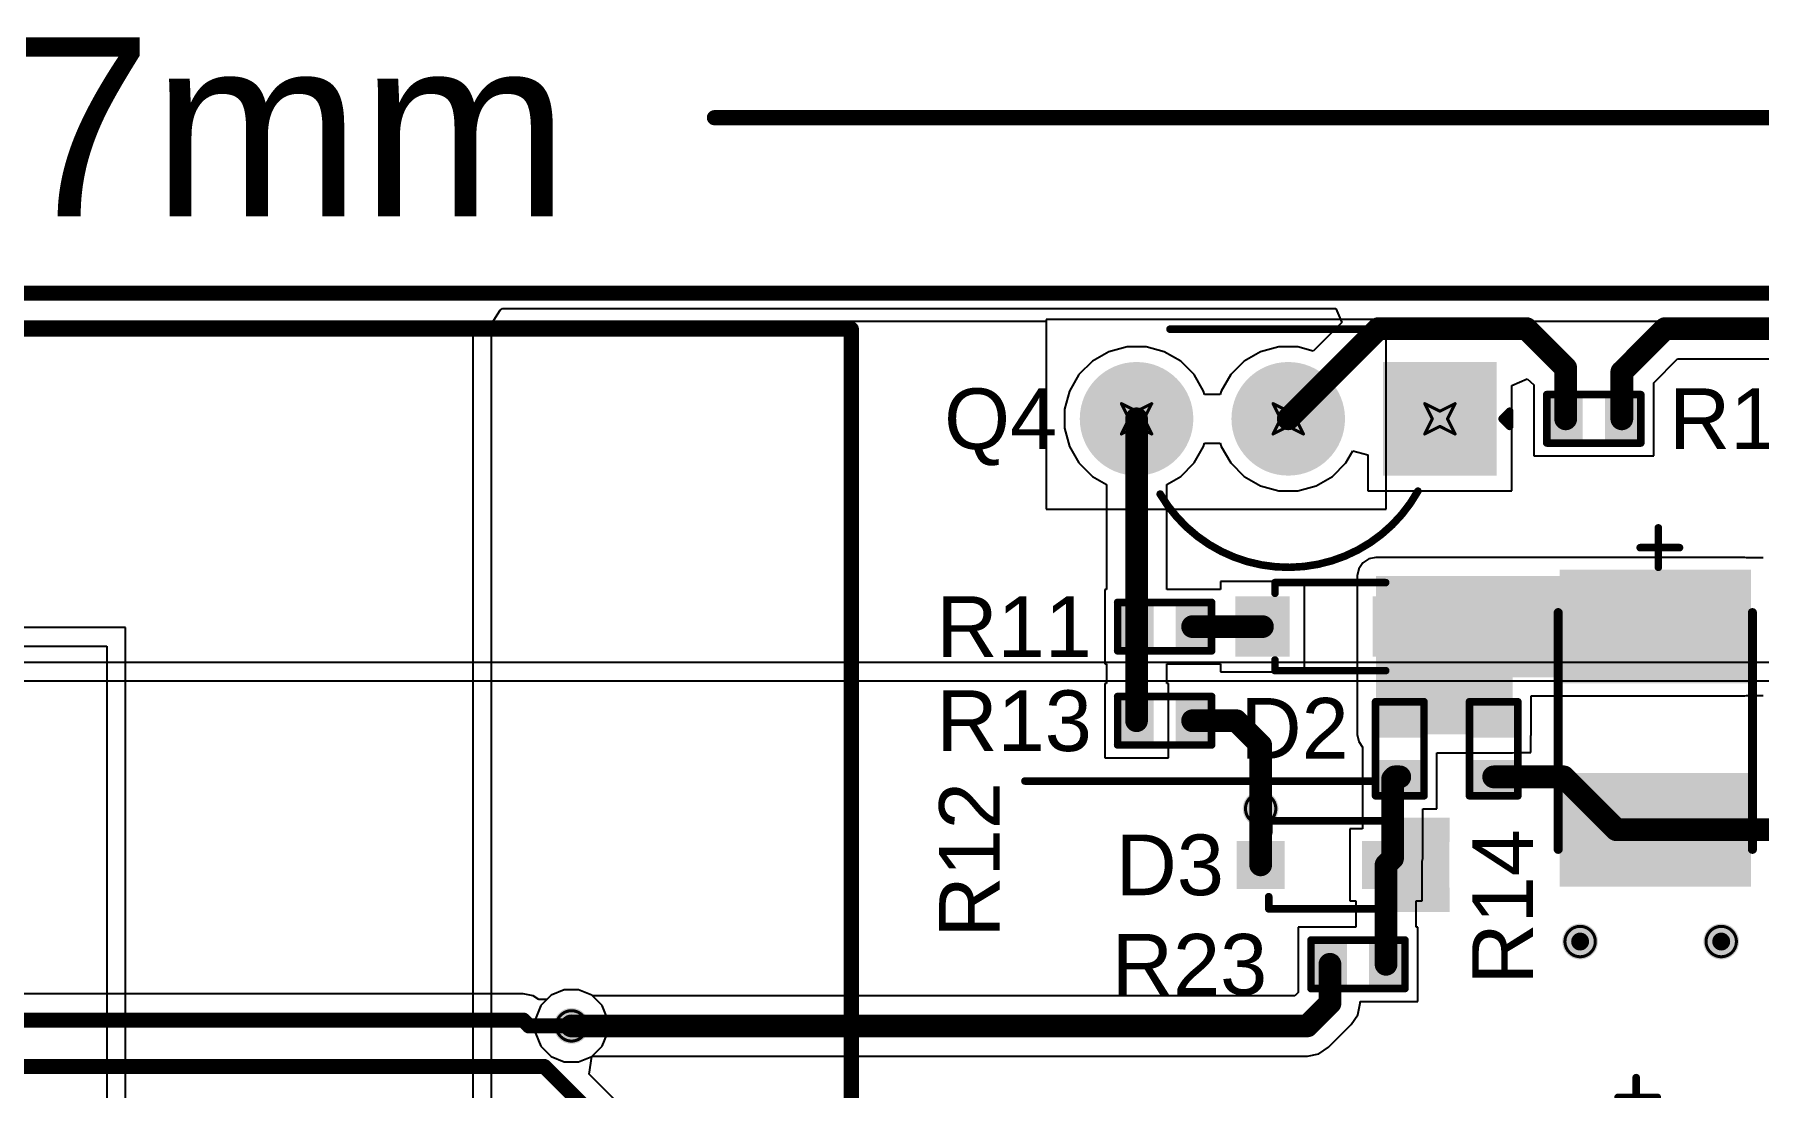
# Model space of a CAD drawing. Header units: inches. Extents: x -1 to 327, y 8 to 89.
# Drawn here: x 49.91 to 78.78, y 29.36 to 46.99 of the extents above; entities that cross this region are included whole.
import ezdxf

# ---------------------------------------------------------------- set-up
doc = ezdxf.new("R2010")
doc.units = ezdxf.units.IN
for name, color, linetype in [('Board Outline', 216, 'Continuous'), ('Bottom Layer', 5, 'Continuous'), ('Bottom Solder', 6, 'Continuous'), ('Dimension', 6, 'Continuous'), ('Drill Drawing', 1, 'Continuous'), ('Multi-Layer', 9, 'Continuous'), ('Pad Holes', 156, 'Continuous'), ('Top Layer', 1, 'Continuous'), ('Top Overlay', 2, 'Continuous'), ('Top Paste', 8, 'Continuous'), ('Top Solder', 216, 'Continuous'), ('Via Holes', 16, 'Continuous')]:
    doc.layers.add(name, color=color, linetype=linetype)
doc.styles.add('Arial', font='', dxfattribs={"height": 0.2})
doc.styles.get('Arial').set_extended_font_data('Arial')

# ---------------------------------------------------------------- blocks, each defined once
blk = doc.blocks.new('R___0402_3')
at = {"layer": 'Top Layer'}
for points in [[(-0.699, -0.318), (-0.699, 0.318), (-0.241, 0.318), (-0.241, -0.318)], [(0.241, -0.318), (0.241, 0.318), (0.699, 0.318), (0.699, -0.318)]]:
    blk.add_hatch(color=1, dxfattribs=at).paths.add_polyline_path(points)
at = {"layer": 'Top Paste'}
for points in [[(-0.699, -0.318), (-0.699, 0.318), (-0.241, 0.318), (-0.241, -0.318)], [(0.241, -0.318), (0.241, 0.318), (0.699, 0.318), (0.699, -0.318)]]:
    blk.add_hatch(color=8, dxfattribs=at).paths.add_polyline_path(points)
at = {"layer": 'Top Solder'}
for points in [[(-0.754, -0.373), (-0.754, 0.373), (-0.186, 0.373), (-0.186, -0.373)], [(0.186, -0.373), (0.186, 0.373), (0.754, 0.373), (0.754, -0.373)]]:
    blk.add_hatch(color=216, dxfattribs=at).paths.add_polyline_path(points)
at = {"layer": 'Top Overlay'}
for points, const_width in [([(0.787, 0.406), (-0.787, 0.406)], 0.127), ([(-0.787, 0.406), (-0.787, -0.406)], 0.127), ([(0.787, 0.406), (0.787, -0.406)], 0.127), ([(0.787, -0.406), (-0.787, -0.406)], 0.127), ([(0.813, -0.432), (-0.813, -0.432)], 0.00323)]:
    blk.add_lwpolyline(points, dxfattribs=dict(at, const_width=const_width))
for points, const_width in [([(-0.819, 0.406, 1), (-0.756, 0.406, 1)], 0.0635), ([(-0.819, 0.406, 1), (-0.756, 0.406, 1)], 0.0635), ([(0.756, 0.406, 1), (0.819, 0.406, 1)], 0.0635), ([(0.756, 0.406, 1), (0.819, 0.406, 1)], 0.0635), ([(-0.819, -0.406, 1), (-0.756, -0.406, 1)], 0.0635), ([(-0.819, -0.406, 1), (-0.756, -0.406, 1)], 0.0635), ([(-0.814, -0.432, 1), (-0.812, -0.432, 1)], 0.00161), ([(0.756, -0.406, 1), (0.819, -0.406, 1)], 0.0635), ([(0.756, -0.406, 1), (0.819, -0.406, 1)], 0.0635), ([(0.812, -0.432, 1), (0.814, -0.432, 1)], 0.00161)]:
    blk.add_lwpolyline(points, format="xyb", close=True, dxfattribs=dict(at, const_width=const_width))
blk = doc.blocks.new('R___0402_29')
at = {"layer": 'Top Layer'}
for points in [[(-0.699, -0.318), (-0.699, 0.318), (-0.241, 0.318), (-0.241, -0.318)], [(0.241, -0.318), (0.241, 0.318), (0.699, 0.318), (0.699, -0.318)]]:
    blk.add_hatch(color=1, dxfattribs=at).paths.add_polyline_path(points)
at = {"layer": 'Top Paste'}
for points in [[(-0.699, -0.318), (-0.699, 0.318), (-0.241, 0.318), (-0.241, -0.318)], [(0.241, -0.318), (0.241, 0.318), (0.699, 0.318), (0.699, -0.318)]]:
    blk.add_hatch(color=8, dxfattribs=at).paths.add_polyline_path(points)
at = {"layer": 'Top Solder'}
for points in [[(-0.754, -0.373), (-0.754, 0.373), (-0.186, 0.373), (-0.186, -0.373)], [(0.186, -0.373), (0.186, 0.373), (0.754, 0.373), (0.754, -0.373)]]:
    blk.add_hatch(color=216, dxfattribs=at).paths.add_polyline_path(points)
at = {"layer": 'Top Overlay'}
for points, const_width in [([(-0.787, 0.406), (-0.787, -0.406)], 0.127), ([(-0.787, 0.406), (0.787, 0.406)], 0.127), ([(0.787, 0.406), (0.787, -0.406)], 0.127), ([(-0.787, -0.406), (0.787, -0.406)], 0.127), ([(-0.813, -0.432), (0.813, -0.432)], 0.00323)]:
    blk.add_lwpolyline(points, dxfattribs=dict(at, const_width=const_width))
for points, const_width in [([(-0.819, 0.406, 1), (-0.756, 0.406, 1)], 0.0635), ([(-0.819, 0.406, 1), (-0.756, 0.406, 1)], 0.0635), ([(0.756, 0.406, 1), (0.819, 0.406, 1)], 0.0635), ([(0.756, 0.406, 1), (0.819, 0.406, 1)], 0.0635), ([(-0.819, -0.406, 1), (-0.756, -0.406, 1)], 0.0635), ([(-0.819, -0.406, 1), (-0.756, -0.406, 1)], 0.0635), ([(-0.814, -0.432, 1), (-0.812, -0.432, 1)], 0.00161), ([(0.756, -0.406, 1), (0.819, -0.406, 1)], 0.0635), ([(0.756, -0.406, 1), (0.819, -0.406, 1)], 0.0635), ([(0.812, -0.432, 1), (0.814, -0.432, 1)], 0.00161)]:
    blk.add_lwpolyline(points, format="xyb", close=True, dxfattribs=dict(at, const_width=const_width))
blk = doc.blocks.new('R___0402_30')
at = {"layer": 'Top Layer'}
for points in [[(-0.699, -0.318), (-0.699, 0.318), (-0.241, 0.318), (-0.241, -0.318)], [(0.241, -0.318), (0.241, 0.318), (0.699, 0.318), (0.699, -0.318)]]:
    blk.add_hatch(color=1, dxfattribs=at).paths.add_polyline_path(points)
at = {"layer": 'Top Paste'}
for points in [[(-0.699, -0.318), (-0.699, 0.318), (-0.241, 0.318), (-0.241, -0.318)], [(0.241, -0.318), (0.241, 0.318), (0.699, 0.318), (0.699, -0.318)]]:
    blk.add_hatch(color=8, dxfattribs=at).paths.add_polyline_path(points)
at = {"layer": 'Top Solder'}
for points in [[(-0.754, -0.373), (-0.754, 0.373), (-0.186, 0.373), (-0.186, -0.373)], [(0.186, -0.373), (0.186, 0.373), (0.754, 0.373), (0.754, -0.373)]]:
    blk.add_hatch(color=216, dxfattribs=at).paths.add_polyline_path(points)
at = {"layer": 'Top Overlay'}
for points, const_width in [([(-0.787, 0.406), (-0.787, -0.406)], 0.127), ([(0.787, 0.406), (-0.787, 0.406)], 0.127), ([(0.787, 0.406), (0.787, -0.406)], 0.127), ([(0.787, -0.406), (-0.787, -0.406)], 0.127), ([(0.813, -0.432), (-0.813, -0.432)], 0.00323)]:
    blk.add_lwpolyline(points, dxfattribs=dict(at, const_width=const_width))
for points, const_width in [([(-0.819, 0.406, 1), (-0.756, 0.406, 1)], 0.0635), ([(-0.819, 0.406, 1), (-0.756, 0.406, 1)], 0.0635), ([(0.756, 0.406, 1), (0.819, 0.406, 1)], 0.0635), ([(0.756, 0.406, 1), (0.819, 0.406, 1)], 0.0635), ([(-0.819, -0.406, 1), (-0.756, -0.406, 1)], 0.0635), ([(-0.819, -0.406, 1), (-0.756, -0.406, 1)], 0.0635), ([(-0.814, -0.432, 1), (-0.812, -0.432, 1)], 0.00161), ([(0.756, -0.406, 1), (0.819, -0.406, 1)], 0.0635), ([(0.756, -0.406, 1), (0.819, -0.406, 1)], 0.0635), ([(0.812, -0.432, 1), (0.814, -0.432, 1)], 0.00161)]:
    blk.add_lwpolyline(points, format="xyb", close=True, dxfattribs=dict(at, const_width=const_width))
blk = doc.blocks.new('R___0402_31')
at = {"layer": 'Top Layer'}
for points in [[(-0.699, -0.318), (-0.699, 0.317), (-0.241, 0.317), (-0.241, -0.318)], [(0.241, -0.318), (0.241, 0.317), (0.699, 0.317), (0.699, -0.318)]]:
    blk.add_hatch(color=1, dxfattribs=at).paths.add_polyline_path(points)
at = {"layer": 'Top Paste'}
for points in [[(-0.699, -0.318), (-0.699, 0.317), (-0.241, 0.317), (-0.241, -0.318)], [(0.241, -0.318), (0.241, 0.317), (0.699, 0.317), (0.699, -0.318)]]:
    blk.add_hatch(color=8, dxfattribs=at).paths.add_polyline_path(points)
at = {"layer": 'Top Solder'}
for points in [[(-0.754, -0.373), (-0.754, 0.373), (-0.186, 0.373), (-0.186, -0.373)], [(0.186, -0.373), (0.186, 0.373), (0.754, 0.373), (0.754, -0.373)]]:
    blk.add_hatch(color=216, dxfattribs=at).paths.add_polyline_path(points)
at = {"layer": 'Top Overlay'}
for points, const_width in [([(-0.787, -0.406), (-0.787, 0.406)], 0.127), ([(0.787, 0.406), (-0.787, 0.406)], 0.127), ([(0.787, -0.406), (0.787, 0.406)], 0.127), ([(0.787, -0.406), (-0.787, -0.406)], 0.127), ([(0.813, -0.432), (-0.813, -0.432)], 0.00323)]:
    blk.add_lwpolyline(points, dxfattribs=dict(at, const_width=const_width))
for points, const_width in [([(-0.819, 0.406, 1), (-0.756, 0.406, 1)], 0.0635), ([(-0.819, 0.406, 1), (-0.756, 0.406, 1)], 0.0635), ([(0.756, 0.406, 1), (0.819, 0.406, 1)], 0.0635), ([(0.756, 0.406, 1), (0.819, 0.406, 1)], 0.0635), ([(-0.819, -0.406, 1), (-0.756, -0.406, 1)], 0.0635), ([(-0.819, -0.406, 1), (-0.756, -0.406, 1)], 0.0635), ([(-0.814, -0.432, 1), (-0.812, -0.432, 1)], 0.00161), ([(0.756, -0.406, 1), (0.819, -0.406, 1)], 0.0635), ([(0.756, -0.406, 1), (0.819, -0.406, 1)], 0.0635), ([(0.812, -0.432, 1), (0.814, -0.432, 1)], 0.00161)]:
    blk.add_lwpolyline(points, format="xyb", close=True, dxfattribs=dict(at, const_width=const_width))
blk = doc.blocks.new('R___0402_32')
at = {"layer": 'Top Layer'}
for points in [[(-0.699, -0.318), (-0.699, 0.318), (-0.241, 0.318), (-0.241, -0.318)], [(0.241, -0.318), (0.241, 0.318), (0.699, 0.318), (0.699, -0.318)]]:
    blk.add_hatch(color=1, dxfattribs=at).paths.add_polyline_path(points)
at = {"layer": 'Top Paste'}
for points in [[(-0.699, -0.318), (-0.699, 0.318), (-0.241, 0.318), (-0.241, -0.318)], [(0.241, -0.318), (0.241, 0.318), (0.699, 0.318), (0.699, -0.318)]]:
    blk.add_hatch(color=8, dxfattribs=at).paths.add_polyline_path(points)
at = {"layer": 'Top Solder'}
for points in [[(-0.754, -0.373), (-0.754, 0.373), (-0.186, 0.373), (-0.186, -0.373)], [(0.186, -0.373), (0.186, 0.373), (0.754, 0.373), (0.754, -0.373)]]:
    blk.add_hatch(color=216, dxfattribs=at).paths.add_polyline_path(points)
at = {"layer": 'Top Overlay'}
for points, const_width in [([(-0.787, -0.406), (-0.787, 0.406)], 0.127), ([(-0.787, 0.406), (0.787, 0.406)], 0.127), ([(0.787, -0.406), (0.787, 0.406)], 0.127), ([(-0.787, -0.406), (0.787, -0.406)], 0.127), ([(-0.813, -0.432), (0.813, -0.432)], 0.00323)]:
    blk.add_lwpolyline(points, dxfattribs=dict(at, const_width=const_width))
for points, const_width in [([(-0.819, 0.406, 1), (-0.756, 0.406, 1)], 0.0635), ([(-0.819, 0.406, 1), (-0.756, 0.406, 1)], 0.0635), ([(0.756, 0.406, 1), (0.819, 0.406, 1)], 0.0635), ([(0.756, 0.406, 1), (0.819, 0.406, 1)], 0.0635), ([(-0.819, -0.406, 1), (-0.756, -0.406, 1)], 0.0635), ([(-0.819, -0.406, 1), (-0.756, -0.406, 1)], 0.0635), ([(-0.814, -0.432, 1), (-0.812, -0.432, 1)], 0.00161), ([(0.756, -0.406, 1), (0.819, -0.406, 1)], 0.0635), ([(0.756, -0.406, 1), (0.819, -0.406, 1)], 0.0635), ([(0.812, -0.432, 1), (0.814, -0.432, 1)], 0.00161)]:
    blk.add_lwpolyline(points, format="xyb", close=True, dxfattribs=dict(at, const_width=const_width))
blk = doc.blocks.new('R___0402_33')
at = {"layer": 'Top Layer'}
for points in [[(-0.699, -0.318), (-0.699, 0.318), (-0.241, 0.318), (-0.241, -0.318)], [(0.241, -0.318), (0.241, 0.318), (0.699, 0.318), (0.699, -0.318)]]:
    blk.add_hatch(color=1, dxfattribs=at).paths.add_polyline_path(points)
at = {"layer": 'Top Paste'}
for points in [[(-0.699, -0.318), (-0.699, 0.318), (-0.241, 0.318), (-0.241, -0.318)], [(0.241, -0.318), (0.241, 0.318), (0.699, 0.318), (0.699, -0.318)]]:
    blk.add_hatch(color=8, dxfattribs=at).paths.add_polyline_path(points)
at = {"layer": 'Top Solder'}
for points in [[(-0.754, -0.373), (-0.754, 0.373), (-0.186, 0.373), (-0.186, -0.373)], [(0.186, -0.373), (0.186, 0.373), (0.754, 0.373), (0.754, -0.373)]]:
    blk.add_hatch(color=216, dxfattribs=at).paths.add_polyline_path(points)
at = {"layer": 'Top Overlay'}
for points, const_width in [([(-0.787, 0.406), (-0.787, -0.406)], 0.127), ([(0.787, 0.406), (-0.787, 0.406)], 0.127), ([(0.787, 0.406), (0.787, -0.406)], 0.127), ([(0.787, -0.406), (-0.787, -0.406)], 0.127), ([(0.813, -0.432), (-0.813, -0.432)], 0.00323)]:
    blk.add_lwpolyline(points, dxfattribs=dict(at, const_width=const_width))
for points, const_width in [([(-0.819, 0.406, 1), (-0.756, 0.406, 1)], 0.0635), ([(-0.819, 0.406, 1), (-0.756, 0.406, 1)], 0.0635), ([(0.756, 0.406, 1), (0.819, 0.406, 1)], 0.0635), ([(0.756, 0.406, 1), (0.819, 0.406, 1)], 0.0635), ([(-0.819, -0.406, 1), (-0.756, -0.406, 1)], 0.0635), ([(-0.819, -0.406, 1), (-0.756, -0.406, 1)], 0.0635), ([(-0.814, -0.432, 1), (-0.812, -0.432, 1)], 0.00161), ([(0.756, -0.406, 1), (0.819, -0.406, 1)], 0.0635), ([(0.756, -0.406, 1), (0.819, -0.406, 1)], 0.0635), ([(0.812, -0.432, 1), (0.814, -0.432, 1)], 0.00161)]:
    blk.add_lwpolyline(points, format="xyb", close=True, dxfattribs=dict(at, const_width=const_width))
blk = doc.blocks.new('TO_92_3L_43')
at = {"layer": 'Bottom Layer'}
blk.add_hatch(color=5, dxfattribs=at).paths.add_polyline_path([(-1.64, 0.9), (-1.64, -0.9), (-3.44, -0.9), (-3.44, 0.9)])
h = blk.add_hatch(color=5, dxfattribs=at)
edge = h.paths.add_edge_path()
edge.add_arc((0, 0), 0.9, 0, 360)
h = blk.add_hatch(color=5, dxfattribs=at)
edge = h.paths.add_edge_path()
edge.add_arc((2.54, 0), 0.9, 0, 360)
at = {"layer": 'Bottom Solder'}
blk.add_hatch(color=6, dxfattribs=at).paths.add_polyline_path([(-1.589, 0.951), (-1.589, -0.951), (-3.491, -0.951), (-3.491, 0.951)])
h = blk.add_hatch(color=6, dxfattribs=at)
edge = h.paths.add_edge_path()
edge.add_arc((0, 0), 0.951, 0, 360)
h = blk.add_hatch(color=6, dxfattribs=at)
edge = h.paths.add_edge_path()
edge.add_arc((2.54, 0), 0.951, 0, 360)
at = {"layer": 'Multi-Layer'}
blk.add_hatch(color=9, dxfattribs=at).paths.add_polyline_path([(-1.64, 0.9), (-1.64, -0.9), (-3.44, -0.9), (-3.44, 0.9)])
h = blk.add_hatch(color=9, dxfattribs=at)
edge = h.paths.add_edge_path()
edge.add_arc((0, 0), 0.9, 0, 360)
h = blk.add_hatch(color=9, dxfattribs=at)
edge = h.paths.add_edge_path()
edge.add_arc((2.54, 0), 0.9, 0, 360)
at = {"layer": 'Pad Holes'}
h = blk.add_hatch(color=7, dxfattribs=at)
edge = h.paths.add_edge_path()
edge.add_arc((-2.54, 0), 0.5, 0, 360)
h = blk.add_hatch(color=7, dxfattribs=at)
edge = h.paths.add_edge_path()
edge.add_arc((0, 0), 0.5, 0, 360)
h = blk.add_hatch(color=7, dxfattribs=at)
edge = h.paths.add_edge_path()
edge.add_arc((2.54, 0), 0.5, 0, 360)
at = {"layer": 'Top Layer'}
blk.add_hatch(color=1, dxfattribs=at).paths.add_polyline_path([(-1.64, 0.9), (-1.64, -0.9), (-3.44, -0.9), (-3.44, 0.9)])
h = blk.add_hatch(color=1, dxfattribs=at)
edge = h.paths.add_edge_path()
edge.add_arc((0, 0), 0.9, 0, 360)
h = blk.add_hatch(color=1, dxfattribs=at)
edge = h.paths.add_edge_path()
edge.add_arc((2.54, 0), 0.9, 0, 360)
at = {"layer": 'Top Solder'}
blk.add_hatch(color=216, dxfattribs=at).paths.add_polyline_path([(-1.589, 0.951), (-1.589, -0.951), (-3.491, -0.951), (-3.491, 0.951)])
h = blk.add_hatch(color=216, dxfattribs=at)
edge = h.paths.add_edge_path()
edge.add_arc((0, 0), 0.951, 0, 360)
h = blk.add_hatch(color=216, dxfattribs=at)
edge = h.paths.add_edge_path()
edge.add_arc((2.54, 0), 0.951, 0, 360)
at = {"layer": 'Top Overlay', "const_width": 0.127}
blk.add_lwpolyline([(-2.171, 1.211, -0.579691), (2.144, 1.26)], format="xyb", dxfattribs=at)
at = {"layer": 'Top Overlay', "const_width": 0.0635}
for points in [[(-2.203, 1.211, 1), (-2.14, 1.211, 1)], [(2.112, 1.26, 1), (2.176, 1.26, 1)], [(-3.74, 0.127, 1), (-3.677, 0.127, 1)], [(-3.74, 0.127, 1), (-3.677, 0.127, 1)], [(-3.613, 0, 1), (-3.55, 0, 1)], [(-3.613, 0, 1), (-3.55, 0, 1)], [(-3.74, -0.127, 1), (-3.677, -0.127, 1)], [(-3.74, -0.127, 1), (-3.677, -0.127, 1)], [(-2.012, -1.5, 1), (-1.948, -1.5, 1)], [(1.948, -1.5, 1), (2.012, -1.5, 1)]]:
    blk.add_lwpolyline(points, format="xyb", close=True, dxfattribs=at)
at = {"layer": 'Top Overlay', "const_width": 0.127}
for points in [[(-3.708, 0.127), (-3.708, -0.127)], [(-3.581, 0), (-3.708, 0.127)], [(-3.581, 0), (-3.708, -0.127)], [(1.98, -1.5), (-1.98, -1.5)]]:
    blk.add_lwpolyline(points, dxfattribs=at)
blk = doc.blocks.new('SOD323F_51')
at = {"layer": 'Top Layer'}
for points in [[(-1.35, 0.3), (-0.75, 0.3), (-0.75, -0.3), (-1.35, -0.3)], [(0.75, 0.3), (1.35, 0.3), (1.35, -0.3), (0.75, -0.3)]]:
    blk.add_hatch(color=1, dxfattribs=at).paths.add_polyline_path(points)
at = {"layer": 'Top Overlay'}
for points in [[(0.993, 0.381), (2.113, 0.381), (2.113, 0.788), (0.993, 0.788)], [(1.422, -0.406), (2.108, -0.406), (2.108, 0.457), (1.422, 0.457)], [(0.993, -0.787), (2.113, -0.787), (2.113, -0.381), (0.993, -0.381)]]:
    blk.add_hatch(color=2, dxfattribs=at).paths.add_polyline_path(points)
at = {"layer": 'Top Paste'}
for points in [[(-1.35, 0.3), (-0.75, 0.3), (-0.75, -0.3), (-1.35, -0.3)], [(0.75, 0.3), (1.35, 0.3), (1.35, -0.3), (0.75, -0.3)]]:
    blk.add_hatch(color=8, dxfattribs=at).paths.add_polyline_path(points)
at = {"layer": 'Top Solder'}
for points in [[(-1.452, 0.402), (-0.648, 0.402), (-0.648, -0.402), (-1.452, -0.402)], [(0.648, 0.402), (1.452, 0.402), (1.452, -0.402), (0.648, -0.402)]]:
    blk.add_hatch(color=216, dxfattribs=at).paths.add_polyline_path(points)
at = {"layer": 'Top Overlay', "const_width": 0.127}
for points in [[(-0.914, 0.533), (-0.914, 0.737)], [(-0.914, 0.737), (0.988, 0.737)], [(-0.914, -0.737), (-0.914, -0.533)], [(-0.914, -0.737), (0.988, -0.737)]]:
    blk.add_lwpolyline(points, dxfattribs=at)
at = {"layer": 'Top Overlay', "const_width": 0.0635}
for points in [[(-0.946, 0.737, 1), (-0.883, 0.737, 1)], [(-0.946, 0.737, 1), (-0.883, 0.737, 1)], [(-0.946, 0.533, 1), (-0.883, 0.533, 1)], [(0.957, 0.737, 1), (1.02, 0.737, 1)], [(-0.946, -0.533, 1), (-0.883, -0.533, 1)], [(-0.946, -0.737, 1), (-0.883, -0.737, 1)], [(-0.946, -0.737, 1), (-0.883, -0.737, 1)], [(0.957, -0.737, 1), (1.02, -0.737, 1)]]:
    blk.add_lwpolyline(points, format="xyb", close=True, dxfattribs=at)
blk = doc.blocks.new('SOD_323_52')
at = {"layer": 'Top Layer'}
for points in [[(-0.75, -0.45), (-1.55, -0.45), (-1.55, 0.45), (-0.75, 0.45)], [(1.55, -0.45), (0.75, -0.45), (0.75, 0.45), (1.55, 0.45)]]:
    blk.add_hatch(color=1, dxfattribs=at).paths.add_polyline_path(points)
at = {"layer": 'Top Overlay'}
for points in [[(-2.007, 0.483), (-0.914, 0.483), (-0.914, 0.787), (-2.007, 0.787)], [(-2.007, -0.508), (-1.575, -0.508), (-1.575, 0.508), (-2.007, 0.508)], [(-2.007, -0.787), (-0.914, -0.787), (-0.914, -0.483), (-2.007, -0.483)]]:
    blk.add_hatch(color=2, dxfattribs=at).paths.add_polyline_path(points)
at = {"layer": 'Top Paste'}
for points in [[(-0.75, -0.45), (-1.55, -0.45), (-1.55, 0.45), (-0.75, 0.45)], [(1.55, -0.45), (0.75, -0.45), (0.75, 0.45), (1.55, 0.45)]]:
    blk.add_hatch(color=8, dxfattribs=at).paths.add_polyline_path(points)
at = {"layer": 'Top Solder'}
for points in [[(-0.695, -0.505), (-1.605, -0.505), (-1.605, 0.505), (-0.695, 0.505)], [(1.605, -0.505), (0.695, -0.505), (0.695, 0.505), (1.605, 0.505)]]:
    blk.add_hatch(color=216, dxfattribs=at).paths.add_polyline_path(points)
at = {"layer": 'Top Overlay', "const_width": 0.127}
for points in [[(0.94, 0.737), (-0.914, 0.737)], [(0.94, 0.737), (0.94, 0.559)], [(0.94, -0.559), (0.94, -0.737)], [(0.94, -0.737), (-0.914, -0.737)]]:
    blk.add_lwpolyline(points, dxfattribs=at)
at = {"layer": 'Top Overlay', "const_width": 0.0635}
for points in [[(-0.946, 0.737, 1), (-0.883, 0.737, 1)], [(0.908, 0.737, 1), (0.972, 0.737, 1)], [(0.908, 0.737, 1), (0.972, 0.737, 1)], [(0.908, 0.559, 1), (0.972, 0.559, 1)], [(0.908, -0.559, 1), (0.972, -0.559, 1)], [(-0.946, -0.737, 1), (-0.883, -0.737, 1)], [(0.908, -0.737, 1), (0.972, -0.737, 1)], [(0.908, -0.737, 1), (0.972, -0.737, 1)]]:
    blk.add_lwpolyline(points, format="xyb", close=True, dxfattribs=at)
blk = doc.blocks.new('C____B_54')
at = {"layer": 'Top Layer'}
for points in [[(-2.55, -1.5), (-2.55, 1.5), (-0.85, 1.5), (-0.85, -1.5)], [(0.85, -1.5), (0.85, 1.5), (2.55, 1.5), (2.55, -1.5)]]:
    blk.add_hatch(color=1, dxfattribs=at).paths.add_polyline_path(points)
at = {"layer": 'Top Paste'}
for points in [[(-2.55, -1.5), (-2.55, 1.5), (-0.85, 1.5), (-0.85, -1.5)], [(0.85, -1.5), (0.85, 1.5), (2.55, 1.5), (2.55, -1.5)]]:
    blk.add_hatch(color=8, dxfattribs=at).paths.add_polyline_path(points)
at = {"layer": 'Top Solder'}
for points in [[(-2.652, -1.602), (-2.652, 1.602), (-0.748, 1.602), (-0.748, -1.602)], [(0.748, -1.602), (0.748, 1.602), (2.652, 1.602), (2.652, -1.602)]]:
    blk.add_hatch(color=216, dxfattribs=at).paths.add_polyline_path(points)
at = {"layer": 'Top Overlay'}
for points, const_width in [([(2.028, 1.626), (-1.934, 1.626)], 0.152), ([(-3.023, -0.254), (-3.023, 0.406)], 0.127), ([(-2.692, 0.051), (-3.353, 0.051)], 0.127), ([(2.028, -1.626), (-1.934, -1.626)], 0.152)]:
    blk.add_lwpolyline(points, dxfattribs=dict(at, const_width=const_width))
for points, const_width in [([(-1.972, 1.626, 1), (-1.896, 1.626, 1)], 0.0762), ([(1.99, 1.626, 1), (2.066, 1.626, 1)], 0.0762), ([(-3.054, 0.406, 1), (-2.991, 0.406, 1)], 0.0635), ([(-3.385, 0.051, 1), (-3.321, 0.051, 1)], 0.0635), ([(-2.724, 0.051, 1), (-2.661, 0.051, 1)], 0.0635), ([(-3.054, -0.254, 1), (-2.991, -0.254, 1)], 0.0635), ([(-1.972, -1.626, 1), (-1.896, -1.626, 1)], 0.0762), ([(1.99, -1.626, 1), (2.066, -1.626, 1)], 0.0762)]:
    blk.add_lwpolyline(points, format="xyb", close=True, dxfattribs=dict(at, const_width=const_width))
blk = doc.blocks.new('C____C_68')
at = {"layer": 'Top Layer'}
for points in [[(-3.9, 1.5), (-1.5, 1.5), (-1.5, -1.5), (-3.9, -1.5)], [(1.5, 1.5), (3.9, 1.5), (3.9, -1.5), (1.5, -1.5)]]:
    blk.add_hatch(color=1, dxfattribs=at).paths.add_polyline_path(points)
at = {"layer": 'Top Paste'}
for points in [[(-3.9, 1.5), (-1.5, 1.5), (-1.5, -1.5), (-3.9, -1.5)], [(1.5, 1.5), (3.9, 1.5), (3.9, -1.5), (1.5, -1.5)]]:
    blk.add_hatch(color=8, dxfattribs=at).paths.add_polyline_path(points)
at = {"layer": 'Top Solder'}
for points in [[(-4.002, 1.602), (-1.398, 1.602), (-1.398, -1.602), (-4.002, -1.602)], [(1.398, 1.602), (4.002, 1.602), (4.002, -1.602), (1.398, -1.602)]]:
    blk.add_hatch(color=216, dxfattribs=at).paths.add_polyline_path(points)
at = {"layer": 'Top Overlay'}
for points, const_width in [([(3.05, 1.75), (-3.025, 1.75)], 0.152), ([(-4.469, -0.229), (-4.469, 0.431)], 0.127), ([(-4.138, 0.076), (-4.799, 0.076)], 0.127), ([(3.05, -1.75), (-3.025, -1.75)], 0.152)]:
    blk.add_lwpolyline(points, dxfattribs=dict(at, const_width=const_width))
for points, const_width in [([(-3.063, 1.75, 1), (-2.987, 1.75, 1)], 0.0762), ([(3.012, 1.75, 1), (3.088, 1.75, 1)], 0.0762), ([(-4.5, 0.431, 1), (-4.437, 0.431, 1)], 0.0635), ([(-4.831, 0.076, 1), (-4.767, 0.076, 1)], 0.0635), ([(-4.17, 0.076, 1), (-4.107, 0.076, 1)], 0.0635), ([(-4.5, -0.229, 1), (-4.437, -0.229, 1)], 0.0635), ([(-3.063, -1.75, 1), (-2.987, -1.75, 1)], 0.0762), ([(3.012, -1.75, 1), (3.088, -1.75, 1)], 0.0762)]:
    blk.add_lwpolyline(points, format="xyb", close=True, dxfattribs=dict(at, const_width=const_width))

msp = doc.modelspace()

# ---------------------------------------------------------------- hatches: boundary and pattern name
at = {"layer": 'Bottom Layer'}
h = msp.add_hatch(color=5, dxfattribs=at)
edge = h.paths.add_edge_path()
edge.add_arc((70.444, 34.025), 0.3, 0, 360)
h = msp.add_hatch(color=5, dxfattribs=at)
edge = h.paths.add_edge_path()
edge.add_arc((75.794, 31.801), 0.3, 0, 360)
h = msp.add_hatch(color=5, dxfattribs=at)
edge = h.paths.add_edge_path()
edge.add_arc((78.157, 31.801), 0.3, 0, 360)
h = msp.add_hatch(color=5, dxfattribs=at)
edge = h.paths.add_edge_path()
edge.add_arc((58.903, 30.389), 0.3, 0, 360)
at = {"layer": 'Top Layer'}
for points in [[(72.374, 35.269), (74.663, 35.269), (74.663, 37.923), (72.374, 37.923)], [(72.374, 36.223), (78.553, 36.223), (78.553, 37.923), (72.374, 37.923)]]:
    msp.add_hatch(color=1, dxfattribs=at).paths.add_polyline_path(points)
h = msp.add_hatch(color=1, dxfattribs=at)
edge = h.paths.add_edge_path()
edge.add_arc((70.444, 34.025), 0.3, 0, 360)
h = msp.add_hatch(color=1, dxfattribs=at)
edge = h.paths.add_edge_path()
edge.add_arc((75.794, 31.801), 0.3, 0, 360)
h = msp.add_hatch(color=1, dxfattribs=at)
edge = h.paths.add_edge_path()
edge.add_arc((78.157, 31.801), 0.3, 0, 360)
h = msp.add_hatch(color=1, dxfattribs=at)
edge = h.paths.add_edge_path()
edge.add_arc((58.903, 30.389), 0.3, 0, 360)
at = {"layer": 'Via Holes'}
h = msp.add_hatch(color=7, dxfattribs=at)
edge = h.paths.add_edge_path()
edge.add_arc((70.444, 34.025), 0.15, 0, 360)
h = msp.add_hatch(color=7, dxfattribs=at)
edge = h.paths.add_edge_path()
edge.add_arc((75.794, 31.801), 0.15, 0, 360)
h = msp.add_hatch(color=7, dxfattribs=at)
edge = h.paths.add_edge_path()
edge.add_arc((78.157, 31.801), 0.15, 0, 360)
h = msp.add_hatch(color=7, dxfattribs=at)
edge = h.paths.add_edge_path()
edge.add_arc((58.903, 30.389), 0.15, 0, 360)

# ---------------------------------------------------------------- linework, layer by layer
at = {"layer": 'Board Outline', "const_width": 0.254}
msp.add_lwpolyline([(8.255, 42.655), (94.844, 42.655)], dxfattribs=at)
at = {"layer": 'Bottom Layer'}
for p, q in [((8.258, 42.189), (66.853, 42.189)), ((72.546, 42.215), (66.853, 42.215)), ((66.853, 42.215), (66.853, 39.04)), ((66.853, 42.189), (66.853, 39.04)), ((72.546, 39.04), (72.546, 42.215)), ((72.546, 39.04), (72.546, 42.189)), ((72.546, 42.189), (79.998, 42.189)), ((66.853, 39.04), (72.546, 39.04)), ((66.853, 39.04), (72.546, 39.04)), ((94.844, 36.474), (11.786, 36.474)), ((12.096, 36.164), (94.533, 36.164)), ((58.095, 30.926), (48.107, 30.926)), ((58.263, 30.892), (58.095, 30.926)), ((58.56, 30.902), (58.488, 30.83)), ((58.782, 30.994), (58.56, 30.902)), ((59.023, 30.994), (58.782, 30.994)), ((59.245, 30.902), (59.023, 30.994)), ((59.415, 30.732), (59.245, 30.902)), ((58.357, 30.83), (58.263, 30.892)), ((58.488, 30.83), (58.357, 30.83)), ((59.507, 30.51), (59.415, 30.732)), ((59.507, 30.269), (59.507, 30.51)), ((59.245, 29.877), (59.415, 30.047)), ((59.415, 30.047), (59.507, 30.269)), ((59.197, 29.582), (59.245, 29.877)), ((72.893, 15.886), (59.197, 29.582))]:
    msp.add_line(p, q, dxfattribs=at)
at = {"layer": 'Bottom Layer', "const_width": 0.254}
for points in [[(48.107, 30.486), (58.095, 30.486)], [(58.095, 30.486), (58.191, 30.389)], [(58.191, 30.389), (58.903, 30.389)], [(48.486, 29.708), (58.448, 29.708)], [(58.448, 29.708), (72.875, 15.281)]]:
    msp.add_lwpolyline(points, dxfattribs=at)
at = {"layer": 'Bottom Layer', "const_width": 0.127}
for points in [[(58.031, 30.486, 1), (58.158, 30.486, 1)], [(58.031, 30.486, 1), (58.158, 30.486, 1)], [(58.127, 30.389, 1), (58.254, 30.389, 1)], [(58.127, 30.389, 1), (58.254, 30.389, 1)], [(58.839, 30.389, 1), (58.966, 30.389, 1)], [(58.385, 29.708, 1), (58.512, 29.708, 1)], [(58.385, 29.708, 1), (58.512, 29.708, 1)]]:
    msp.add_lwpolyline(points, format="xyb", close=True, dxfattribs=at)
at = {"layer": 'Dimension', "const_width": 0.254}
for points in [[(61.296, 45.593), (98.882, 45.593)], [(0.203, 42.655), (94.463, 42.655)]]:
    msp.add_lwpolyline(points, dxfattribs=at)
at = {"layer": 'Dimension', "const_width": 0.127}
msp.add_lwpolyline([(61.233, 45.593, 1), (61.36, 45.593, 1)], format="xyb", close=True, dxfattribs=at)
at = {"layer": 'Drill Drawing', "const_width": 0.0508}
for points in [[(68.112, 40.806), (68.366, 40.679)], [(68.112, 40.806), (68.239, 40.552)], [(68.366, 40.679), (68.62, 40.806)], [(68.493, 40.552), (68.62, 40.806)], [(70.652, 40.806), (70.906, 40.679)], [(70.652, 40.806), (70.779, 40.552)], [(70.906, 40.679), (71.16, 40.806)], [(71.033, 40.552), (71.16, 40.806)], [(73.192, 40.806), (73.446, 40.679)], [(73.192, 40.806), (73.319, 40.552)], [(73.446, 40.679), (73.7, 40.806)], [(73.573, 40.552), (73.7, 40.806)], [(68.112, 40.298), (68.239, 40.552)], [(68.112, 40.298), (68.366, 40.425)], [(68.366, 40.425), (68.62, 40.298)], [(68.493, 40.552), (68.62, 40.298)], [(70.652, 40.298), (70.779, 40.552)], [(70.652, 40.298), (70.906, 40.425)], [(70.906, 40.425), (71.16, 40.298)], [(71.033, 40.552), (71.16, 40.298)], [(73.192, 40.298), (73.319, 40.552)], [(73.192, 40.298), (73.446, 40.425)], [(73.446, 40.425), (73.7, 40.298)], [(73.573, 40.552), (73.7, 40.298)]]:
    msp.add_lwpolyline(points, dxfattribs=at)
at = {"layer": 'Drill Drawing'}
for points, const_width in [([(68.099, 40.806, 1), (68.125, 40.806, 1)], 0.0254), ([(68.099, 40.806, 1), (68.125, 40.806, 1)], 0.0254), ([(68.607, 40.806, 1), (68.633, 40.806, 1)], 0.0254), ([(68.607, 40.806, 1), (68.633, 40.806, 1)], 0.0254), ([(70.639, 40.806, 1), (70.665, 40.806, 1)], 0.0254), ([(70.639, 40.806, 1), (70.665, 40.806, 1)], 0.0254), ([(71.147, 40.806, 1), (71.173, 40.806, 1)], 0.0254), ([(71.147, 40.806, 1), (71.173, 40.806, 1)], 0.0254), ([(73.179, 40.806, 1), (73.205, 40.806, 1)], 0.0254), ([(73.179, 40.806, 1), (73.205, 40.806, 1)], 0.0254), ([(73.687, 40.806, 1), (73.713, 40.806, 1)], 0.0254), ([(73.687, 40.806, 1), (73.713, 40.806, 1)], 0.0254), ([(68.226, 40.552, 1), (68.252, 40.552, 1)], 0.0254), ([(68.226, 40.552, 1), (68.252, 40.552, 1)], 0.0254), ([(68.353, 40.679, 1), (68.379, 40.679, 1)], 0.0254), ([(68.353, 40.679, 1), (68.379, 40.679, 1)], 0.0254), ([(68.353, 40.425, 1), (68.379, 40.425, 1)], 0.0254), ([(68.353, 40.425, 1), (68.379, 40.425, 1)], 0.0254), ([(68.48, 40.552, 1), (68.506, 40.552, 1)], 0.0254), ([(68.48, 40.552, 1), (68.506, 40.552, 1)], 0.0254), ([(70.766, 40.552, 1), (70.792, 40.552, 1)], 0.0254), ([(70.766, 40.552, 1), (70.792, 40.552, 1)], 0.0254), ([(70.893, 40.679, 1), (70.919, 40.679, 1)], 0.0254), ([(70.893, 40.679, 1), (70.919, 40.679, 1)], 0.0254), ([(70.893, 40.425, 1), (70.919, 40.425, 1)], 0.0254), ([(70.893, 40.425, 1), (70.919, 40.425, 1)], 0.0254), ([(71.02, 40.552, 1), (71.046, 40.552, 1)], 0.0254), ([(71.02, 40.552, 1), (71.046, 40.552, 1)], 0.0254), ([(73.306, 40.552, 1), (73.332, 40.552, 1)], 0.0254), ([(73.306, 40.552, 1), (73.332, 40.552, 1)], 0.0254), ([(73.433, 40.679, 1), (73.459, 40.679, 1)], 0.0254), ([(73.433, 40.679, 1), (73.459, 40.679, 1)], 0.0254), ([(73.433, 40.425, 1), (73.459, 40.425, 1)], 0.0254), ([(73.433, 40.425, 1), (73.459, 40.425, 1)], 0.0254), ([(73.56, 40.552, 1), (73.586, 40.552, 1)], 0.0254), ([(73.56, 40.552, 1), (73.586, 40.552, 1)], 0.0254), ([(68.099, 40.298, 1), (68.125, 40.298, 1)], 0.0254), ([(68.099, 40.298, 1), (68.125, 40.298, 1)], 0.0254), ([(68.607, 40.298, 1), (68.633, 40.298, 1)], 0.0254), ([(68.607, 40.298, 1), (68.633, 40.298, 1)], 0.0254), ([(70.639, 40.298, 1), (70.665, 40.298, 1)], 0.0254), ([(70.639, 40.298, 1), (70.665, 40.298, 1)], 0.0254), ([(71.147, 40.298, 1), (71.173, 40.298, 1)], 0.0254), ([(71.147, 40.298, 1), (71.173, 40.298, 1)], 0.0254), ([(73.179, 40.298, 1), (73.205, 40.298, 1)], 0.0254), ([(73.179, 40.298, 1), (73.205, 40.298, 1)], 0.0254), ([(73.687, 40.298, 1), (73.713, 40.298, 1)], 0.0254), ([(73.687, 40.298, 1), (73.713, 40.298, 1)], 0.0254), ([(70.698, 34.025, 1), (70.19, 34.025, 1)], 0.0508), ([(70.177, 34.025, 1), (70.203, 34.025, 1)], 0.0254), ([(70.685, 34.025, 1), (70.711, 34.025, 1)], 0.0254), ([(76.048, 31.801, 1), (75.54, 31.801, 1)], 0.0508), ([(78.411, 31.801, 1), (77.903, 31.801, 1)], 0.0508), ([(75.527, 31.801, 1), (75.552, 31.801, 1)], 0.0254), ([(76.035, 31.801, 1), (76.06, 31.801, 1)], 0.0254), ([(77.89, 31.801, 1), (77.916, 31.801, 1)], 0.0254), ([(78.398, 31.801, 1), (78.424, 31.801, 1)], 0.0254), ([(59.157, 30.389, 1), (58.649, 30.389, 1)], 0.0508), ([(58.636, 30.389, 1), (58.661, 30.389, 1)], 0.0254), ([(59.144, 30.389, 1), (59.169, 30.389, 1)], 0.0254)]:
    msp.add_lwpolyline(points, format="xyb", close=True, dxfattribs=dict(at, const_width=const_width))
at = {"layer": 'Top Layer'}
for p, q in [((57.562, 42.142), (57.711, 42.371)), ((57.711, 42.371), (57.75, 42.396)), ((57.75, 42.396), (71.704, 42.396)), ((71.801, 42.162), (71.326, 41.687)), ((71.704, 42.396), (71.801, 42.162)), ((8.255, 42.139), (57.252, 42.139)), ((57.252, 42.139), (57.252, 28.626)), ((57.562, 42.139), (57.562, 42.142)), ((57.562, 28.937), (57.562, 42.139)), ((67.901, 41.675), (67.626, 41.516)), ((68.207, 41.757), (67.901, 41.675)), ((68.525, 41.757), (68.207, 41.757)), ((68.831, 41.675), (68.525, 41.757)), ((69.106, 41.516), (68.831, 41.675)), ((70.441, 41.675), (70.166, 41.516)), ((70.747, 41.757), (70.441, 41.675)), ((71.065, 41.757), (70.747, 41.757)), ((71.326, 41.687), (71.065, 41.757)), ((67.402, 41.292), (67.243, 41.017)), ((67.626, 41.516), (67.402, 41.292)), ((69.33, 41.292), (69.106, 41.516)), ((69.489, 41.017), (69.33, 41.292)), ((69.942, 41.292), (69.783, 41.017)), ((70.166, 41.516), (69.942, 41.292)), ((77.026, 41.157), (77.427, 41.557)), ((77.427, 41.557), (82.993, 41.557)), ((67.243, 41.017), (67.161, 40.711)), ((69.504, 40.958), (69.489, 41.017)), ((69.783, 41.017), (69.767, 40.958)), ((74.651, 41.109), (74.905, 41.224)), ((74.651, 39.348), (74.651, 41.109)), ((74.905, 41.224), (75.019, 41.123)), ((75.019, 41.123), (75.019, 39.93)), ((77.026, 39.93), (77.026, 41.157)), ((67.161, 40.711), (67.161, 40.394)), ((69.767, 40.958), (69.504, 40.958)), ((67.161, 40.394), (67.243, 40.087)), ((69.489, 40.087), (69.504, 40.146)), ((69.504, 40.146), (69.767, 40.146)), ((69.767, 40.146), (69.783, 40.087)), ((67.243, 40.087), (67.402, 39.813)), ((69.33, 39.813), (69.489, 40.087)), ((69.783, 40.087), (69.942, 39.813)), ((71.87, 39.813), (71.987, 40.015)), ((71.987, 40.015), (72.241, 39.947)), ((72.241, 39.947), (72.241, 39.348)), ((75.019, 39.93), (77.026, 39.93)), ((67.402, 39.813), (67.626, 39.588)), ((67.626, 39.588), (67.861, 39.453)), ((68.871, 39.453), (69.106, 39.588)), ((69.106, 39.588), (69.33, 39.813)), ((69.942, 39.813), (70.166, 39.588)), ((70.166, 39.588), (70.441, 39.43)), ((71.371, 39.43), (71.646, 39.588)), ((71.646, 39.588), (71.87, 39.813)), ((67.861, 39.453), (67.861, 37.695)), ((68.871, 37.695), (68.871, 39.453)), ((70.441, 39.43), (70.747, 39.348)), ((70.747, 39.348), (71.065, 39.348)), ((71.065, 39.348), (71.371, 39.43)), ((72.241, 39.348), (74.651, 39.348)), ((72.154, 38.142), (72.087, 38.042)), ((72.255, 38.21), (72.154, 38.142)), ((72.374, 38.233), (72.255, 38.21)), ((78.553, 38.233), (72.374, 38.233)), ((78.583, 38.227), (78.553, 38.233)), ((78.858, 38.227), (78.583, 38.227)), ((71.179, 37.827), (69.769, 37.827)), ((69.769, 37.827), (69.769, 37.695)), ((71.179, 36.318), (71.179, 37.827)), ((72.087, 38.042), (72.063, 37.923)), ((72.063, 37.923), (72.063, 36.223)), ((67.861, 37.695), (67.833, 37.695)), ((67.833, 37.695), (67.833, 36.45)), ((69.769, 37.695), (68.871, 37.695)), ((51.435, 37.059), (12.573, 37.059)), ((51.435, 25.425), (51.435, 37.059)), ((12.884, 36.748), (51.124, 36.748)), ((51.124, 36.748), (51.124, 25.425)), ((67.833, 36.45), (67.861, 36.45)), ((67.861, 36.45), (67.861, 36.12)), ((68.871, 36.12), (68.871, 36.45)), ((68.871, 36.45), (69.769, 36.45)), ((69.769, 36.45), (69.769, 36.318)), ((67.861, 36.12), (67.833, 36.12)), ((67.833, 36.12), (67.833, 34.875)), ((68.899, 36.12), (68.871, 36.12)), ((68.899, 34.875), (68.899, 36.12)), ((69.769, 36.318), (71.179, 36.318)), ((72.063, 36.223), (72.063, 35.269)), ((74.974, 35.269), (74.974, 35.912)), ((74.974, 35.912), (78.553, 35.912)), ((78.553, 35.912), (78.583, 35.918)), ((78.583, 35.918), (78.858, 35.918)), ((72.063, 35.269), (72.087, 35.15)), ((74.968, 35.239), (74.974, 35.269)), ((74.968, 34.964), (74.968, 35.239)), ((72.087, 35.15), (72.152, 35.053)), ((72.152, 35.053), (72.152, 34.539)), ((73.396, 34.025), (73.396, 34.958)), ((73.396, 34.958), (74.663, 34.958)), ((74.663, 34.958), (74.693, 34.964)), ((74.693, 34.964), (74.968, 34.964)), ((67.833, 34.875), (68.899, 34.875)), ((72.152, 34.539), (72.148, 34.52)), ((72.148, 34.52), (72.148, 33.69)), ((73.158, 33.194), (73.158, 34.025)), ((73.158, 34.025), (73.396, 34.025)), ((72.148, 33.69), (71.939, 33.69)), ((71.939, 33.69), (71.939, 32.48)), ((73.149, 33.148), (73.158, 33.194)), ((73.149, 32.48), (73.149, 33.148)), ((71.939, 32.48), (72.039, 32.48)), ((72.039, 32.48), (72.039, 32.042)), ((73.049, 32.042), (73.049, 32.48)), ((73.049, 32.48), (73.149, 32.48)), ((72.039, 32.042), (71.071, 32.042)), ((71.071, 32.042), (71.071, 30.949)), ((73.078, 32.042), (73.049, 32.042)), ((73.078, 30.797), (73.078, 32.042)), ((58.56, 30.902), (58.39, 30.732)), ((58.782, 30.994), (58.56, 30.902)), ((59.023, 30.994), (58.782, 30.994)), ((59.245, 30.902), (59.023, 30.994)), ((59.253, 30.894), (59.245, 30.902)), ((71.017, 30.894), (59.253, 30.894)), ((71.071, 30.949), (71.017, 30.894)), ((58.39, 30.732), (58.298, 30.51)), ((72.071, 30.575), (72.109, 30.768)), ((72.109, 30.768), (72.109, 30.797)), ((72.109, 30.797), (73.078, 30.797)), ((58.298, 30.51), (58.298, 30.269)), ((71.583, 30.032), (71.961, 30.411)), ((71.961, 30.411), (72.071, 30.575)), ((58.298, 30.269), (58.39, 30.047)), ((58.39, 30.047), (58.56, 29.877)), ((71.419, 29.923), (71.583, 30.032)), ((58.56, 29.877), (58.782, 29.785)), ((58.782, 29.785), (59.023, 29.785)), ((59.023, 29.785), (59.245, 29.877)), ((59.245, 29.877), (59.253, 29.884)), ((59.253, 29.884), (71.226, 29.884)), ((71.226, 29.884), (71.419, 29.923))]:
    msp.add_line(p, q, dxfattribs=at)
at = {"layer": 'Top Layer', "const_width": 0.381}
for points in [[(70.906, 40.552), (72.416, 42.062)], [(72.416, 42.062), (74.893, 42.062)], [(74.893, 42.062), (75.553, 41.403)], [(76.493, 41.337), (77.217, 42.062)], [(77.217, 42.062), (90.042, 42.062)], [(75.553, 40.552), (75.553, 41.403)], [(76.493, 40.552), (76.493, 41.337)], [(68.366, 35.498), (68.366, 40.552)], [(69.306, 37.073), (70.474, 37.073)], [(69.306, 35.498), (70.036, 35.498)], [(70.036, 35.498), (70.444, 35.09)], [(70.444, 33.085), (70.444, 35.09)], [(72.653, 34.52), (72.691, 34.558)], [(72.653, 33.194), (72.653, 34.52)], [(72.691, 34.558), (72.774, 34.558)], [(74.346, 34.558), (75.517, 34.558)], [(75.517, 34.558), (76.403, 33.673)], [(76.403, 33.673), (77.053, 33.673)], [(77.053, 33.673), (80.409, 33.673)], [(72.544, 33.085), (72.653, 33.194)], [(72.544, 31.42), (72.544, 33.085)], [(71.604, 30.768), (71.604, 31.42)], [(71.226, 30.389), (71.604, 30.768)], [(58.903, 30.389), (71.226, 30.389)]]:
    msp.add_lwpolyline(points, dxfattribs=at)
at = {"layer": 'Top Layer', "const_width": 0.191}
for points in [[(72.321, 42.062, 1), (72.511, 42.062, 1)], [(72.321, 42.062, 1), (72.511, 42.062, 1)], [(74.798, 42.062, 1), (74.989, 42.062, 1)], [(74.798, 42.062, 1), (74.989, 42.062, 1)], [(77.122, 42.062, 1), (77.313, 42.062, 1)], [(77.122, 42.062, 1), (77.313, 42.062, 1)], [(75.457, 41.403, 1), (75.648, 41.403, 1)], [(75.457, 41.403, 1), (75.648, 41.403, 1)], [(76.397, 41.337, 1), (76.588, 41.337, 1)], [(76.397, 41.337, 1), (76.588, 41.337, 1)], [(68.271, 40.552, 1), (68.461, 40.552, 1)], [(70.811, 40.552, 1), (71.001, 40.552, 1)], [(75.457, 40.552, 1), (75.648, 40.552, 1)], [(76.397, 40.552, 1), (76.588, 40.552, 1)], [(69.21, 37.073, 1), (69.401, 37.073, 1)], [(70.379, 37.073, 1), (70.569, 37.073, 1)], [(68.271, 35.498, 1), (68.461, 35.498, 1)], [(69.21, 35.498, 1), (69.401, 35.498, 1)], [(69.941, 35.498, 1), (70.131, 35.498, 1)], [(69.941, 35.498, 1), (70.131, 35.498, 1)], [(70.349, 35.09, 1), (70.539, 35.09, 1)], [(70.349, 35.09, 1), (70.539, 35.09, 1)], [(72.558, 34.52, 1), (72.748, 34.52, 1)], [(72.558, 34.52, 1), (72.748, 34.52, 1)], [(72.596, 34.558, 1), (72.786, 34.558, 1)], [(72.596, 34.558, 1), (72.786, 34.558, 1)], [(72.679, 34.558, 1), (72.869, 34.558, 1)], [(74.251, 34.558, 1), (74.441, 34.558, 1)], [(75.422, 34.558, 1), (75.613, 34.558, 1)], [(75.422, 34.558, 1), (75.613, 34.558, 1)], [(76.307, 33.673, 1), (76.498, 33.673, 1)], [(76.307, 33.673, 1), (76.498, 33.673, 1)], [(76.957, 33.673, 1), (77.148, 33.673, 1)], [(76.957, 33.673, 1), (77.148, 33.673, 1)], [(70.349, 33.085, 1), (70.539, 33.085, 1)], [(72.449, 33.085, 1), (72.639, 33.085, 1)], [(72.449, 33.085, 1), (72.639, 33.085, 1)], [(72.558, 33.194, 1), (72.748, 33.194, 1)], [(72.558, 33.194, 1), (72.748, 33.194, 1)], [(71.509, 31.42, 1), (71.7, 31.42, 1)], [(72.449, 31.42, 1), (72.639, 31.42, 1)], [(71.509, 30.768, 1), (71.7, 30.768, 1)], [(71.509, 30.768, 1), (71.7, 30.768, 1)], [(58.807, 30.389, 1), (58.998, 30.389, 1)], [(71.131, 30.389, 1), (71.321, 30.389, 1)], [(71.131, 30.389, 1), (71.321, 30.389, 1)]]:
    msp.add_lwpolyline(points, format="xyb", close=True, dxfattribs=at)
at = {"layer": 'Top Overlay'}
for points, const_width in [([(13.59, 42.054), (63.59, 42.054)], 0.254), ([(63.59, 14.054), (63.59, 42.054)], 0.254), ([(66.497, 34.488), (72.342, 34.488)], 0.127)]:
    msp.add_lwpolyline(points, dxfattribs=dict(at, const_width=const_width))
for points, const_width in [([(63.526, 42.054, 1), (63.653, 42.054, 1)], 0.127), ([(63.526, 42.054, 1), (63.653, 42.054, 1)], 0.127), ([(66.465, 34.488, 1), (66.529, 34.488, 1)], 0.0635), ([(72.311, 34.488, 1), (72.374, 34.488, 1)], 0.0635)]:
    msp.add_lwpolyline(points, format="xyb", close=True, dxfattribs=dict(at, const_width=const_width))

# ---------------------------------------------------------------- block references
for name, p, rotation in [('TO_92_3L_43', (70.906, 40.552), 180), ('R___0402_33', (76.023, 40.552), 180), ('C____B_54', (77.053, 35.373), 270), ('SOD_323_52', (71.624, 37.073), 180), ('R___0402_30', (68.836, 35.498), 180), ('R___0402_31', (72.774, 35.028), 270), ('R___0402_29', (74.346, 35.028), 90), ('R___0402_3', (72.074, 31.42), 180), ('C____C_68', (76.657, 24.724), 270)]:
    msp.add_blockref(name, p, dxfattribs=dict(rotation=rotation))
for name, p in [('R___0402_32', (68.836, 37.073)), ('SOD323F_51', (71.494, 33.085))]:
    msp.add_blockref(name, p)

# ---------------------------------------------------------------- texts
at = {"layer": 'Dimension', "style": 'Arial'}
msp.add_text('94.67mm', height=3, dxfattribs=at).set_placement((41.396, 43.941))
at = {"layer": 'Top Overlay', "style": 'Arial'}
for s, p in [('Q4', (65.143, 40.045)), ('R10', (77.283, 40.045)), ('R11', (65.014, 36.565)), ('R13', (65.014, 34.99)), ('D2', (70.105, 34.863)), ('D3', (68.015, 32.577)), ('R23', (67.951, 30.912))]:
    msp.add_text(s, height=1.016, dxfattribs=at).set_placement(p)
for s, p in [('R12', (66.076, 31.866)), ('R14', (75.003, 31.079))]:
    msp.add_text(s, height=1.016, rotation=90, dxfattribs=at).set_placement(p)

doc.saveas('drawing.dxf')
